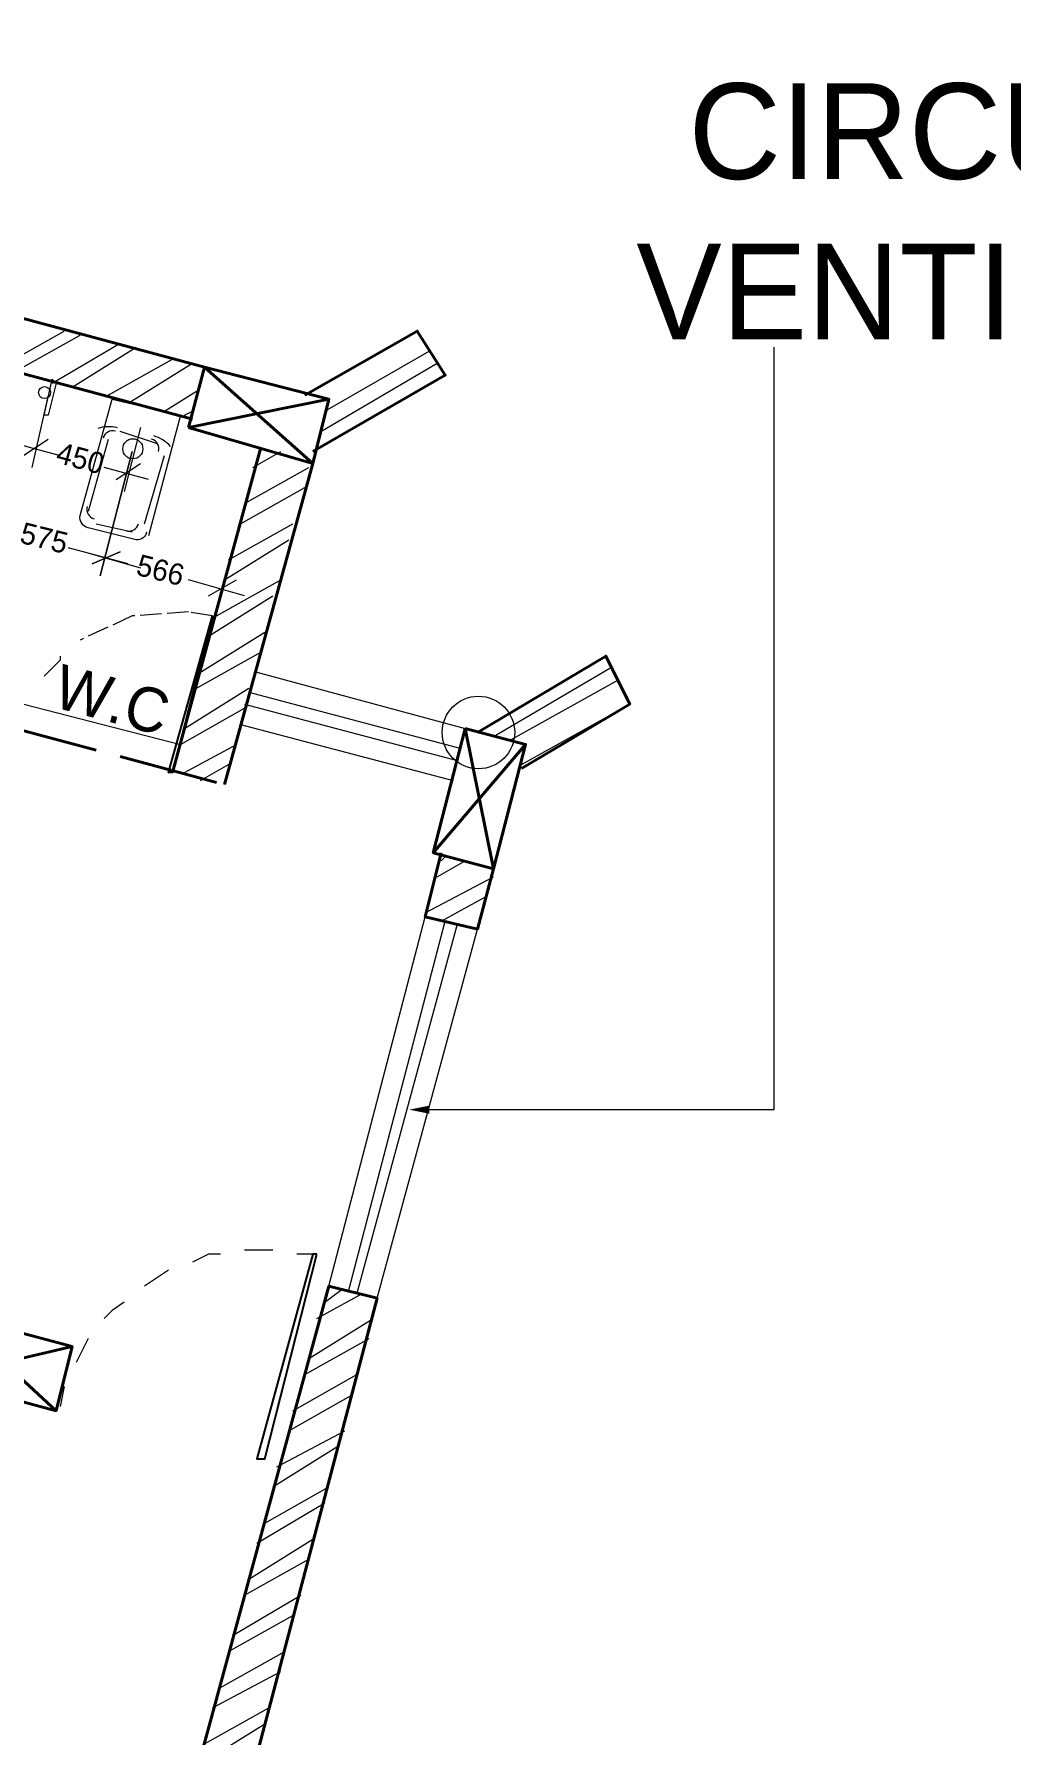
# Model space of a CAD drawing. Header units: millimetres. Extents: x 23593 to 241524, y 4405 to 182732.
# Drawn here: x 77439 to 82035, y 67815 to 75815 of the extents above; entities that cross this region are included whole.
import ezdxf

# ---------------------------------------------------------------- set-up
doc = ezdxf.new("R2010")
doc.units = ezdxf.units.MM
doc.linetypes.add('PDF_IMPORT', pattern=[1, 0.8, -0.2])
for name, color, linetype in [('PDF_0', 7, 'Continuous'), ('PDF_AR_DIMENSION', 7, 'Continuous'), ('PDF_AR_ELEVATION', 2, 'Continuous'), ('PDF_ST COLUMN', 1, 'Continuous'), ('PDF_Text', 7, 'Continuous'), ('PDF_wall', 7, 'Continuous')]:
    doc.layers.add(name, color=color, linetype=linetype)
for name, color, linetype, true_color in [('PDF_AR_DOOR', 7, 'Continuous', 0x723939), ('PDF_AR_HATCH', 7, 'Continuous', 0x767676), ('PDF_AR_WINDOW', 7, 'Continuous', 0x00a5dd), ('PDF_dimension', 7, 'Continuous', 0x767676), ('PDF_hatch', 7, 'Continuous', 0x767676)]:
    doc.layers.add(name, color=color, linetype=linetype, true_color=true_color)
doc.styles.add('PDF Century Gothic', font='GOTHIC.TTF')

msp = doc.modelspace()

# ---------------------------------------------------------------- linework, layer by layer
at = {"layer": 'PDF_0', "color": 8, "lineweight": 5, "true_color": 0x767676}
for points in [[(77505, 73908.5), (77391.8, 73833)], [(77825.9, 73719.7), (77939.2, 73795.2)], [(78260.1, 73172.3), (78392.2, 73247.8)]]:
    msp.add_lwpolyline(points, dxfattribs=at)
msp.add_lwpolyline([(77712.7, 73323.3), (77844.8, 73379.9)], close=True, dxfattribs=at)
at = {"layer": 'PDF_AR_DIMENSION', "lineweight": 13}
msp.add_lwpolyline([(79298.3, 70756.1), (80921.7, 70756.1), (80921.7, 74342.6)], dxfattribs=at)
at = {"layer": 'PDF_AR_DIMENSION', "transparency": 33554559}
msp.add_solid([(79298.3, 70737.2), (79203.9, 70756.1), (79298.3, 70775)], dxfattribs=at)
at = {"layer": 'PDF_AR_DOOR', "linetype": 'PDF_IMPORT', "lineweight": 20, "ltscale": 126.628279}
msp.add_lwpolyline([(78279, 73077.9), (78165.7, 73096.8), (77901.4, 73077.9), (77656, 72964.6)], dxfattribs=at)
at = {"layer": 'PDF_AR_DOOR', "lineweight": 25}
for points in [[(78279, 73077.9), (78090.2, 72341.7), (78071.3, 72341.7)], [(78769.8, 70076.5), (78750.9, 70076.5), (78486.6, 69113.8), (78524.4, 69113.8)]]:
    msp.add_lwpolyline(points, close=True, dxfattribs=at)
at = {"layer": 'PDF_AR_DOOR', "lineweight": 20}
for points in [[(77561.7, 72889.1), (77561.7, 72870.3), (77486.1, 72794.8)], [(78562.1, 70095.4), (78430, 70095.4)], [(78071.3, 70001), (77958.1, 69925.5)], [(78316.7, 70076.5), (78260.1, 70076.5), (78184.6, 70038.8)], [(78769.8, 70076.5), (78675.4, 70076.5)], [(77863.7, 69850), (77807, 69812.2), (77769.3, 69774.5)], [(77693.8, 69680.1), (77637.2, 69566.9)], [(77580.5, 69453.6), (77561.7, 69359.2)]]:
    msp.add_lwpolyline(points, dxfattribs=at)
at = {"layer": 'PDF_AR_ELEVATION', "lineweight": 20}
msp.add_lwpolyline([(77391.8, 72662.6), (78127.9, 72473.9)], dxfattribs=at)
at = {"layer": 'PDF_AR_HATCH', "lineweight": 5}
for points in [[(77278.5, 74248.3), (77580.5, 74418.1)], [(77278.5, 74172.7), (77354, 74229.4), (77656, 74399.3)], [(77523.9, 74172.7), (77844.8, 74361.5)], [(77618.3, 74153.9), (77920.3, 74342.6)], [(78807.5, 74040.6), (79298.3, 74323.8)], [(77788.2, 74116.1), (78090.2, 74286)], [(77882.6, 74078.4), (78184.6, 74267.1)], [(78788.6, 73946.2), (79336.1, 74267.1)], [(78052.4, 74040.6), (78203.5, 74135)], [(78146.8, 74021.7), (78184.6, 74040.6)], [(78467.7, 73776.3), (78599.9, 73851.8)], [(78505.5, 73851.8), (78505.5, 73870.7)], [(78430, 73606.4), (78732, 73776.3)], [(78411.1, 73512.1), (78713.1, 73682)], [(78354.5, 73342.2), (78656.5, 73512.1)], [(78335.6, 73247.8), (78637.6, 73436.6)], [(78297.8, 73077.9), (78599.9, 73247.8)], [(78260.1, 72983.5), (78562.1, 73172.3)], [(78222.3, 72813.6), (78524.4, 73002.4)], [(78203.5, 72738.1), (78505.5, 72908)], [(79600.3, 72511.6), (80147.7, 72832.5)], [(78146.8, 72549.4), (78448.9, 72738.1)], [(79675.8, 72492.7), (80185.5, 72775.9)], [(78127.9, 72473.9), (78430, 72643.7)], [(79732.5, 72379.5), (80242.1, 72662.6)], [(78146.8, 72341.7), (78392.2, 72473.9)], [(78222.3, 72304), (78354.5, 72379.5)], [(79336.1, 71850.9), (79468.2, 71926.4)], [(79354.9, 71926.4), (79373.8, 71945.3)], [(79279.4, 71681), (79600.3, 71850.9)], [(79354.9, 71643.3), (79562.6, 71756.5)], [(78769.8, 69774.5), (78977.4, 69887.8)], [(78807.5, 69850), (78883, 69906.6)], [(78732, 69585.7), (79034, 69774.5)], [(78713.1, 69510.2), (79015.2, 69680.1)], [(78656.5, 69340.3), (78958.5, 69510.2)], [(78637.6, 69245.9), (78939.6, 69415.8)], [(78581, 69076.1), (78901.9, 69245.9)], [(78562.1, 68981.7), (78864.1, 69170.4)], [(78524.4, 68811.8), (78826.4, 68981.7)], [(78486.6, 68717.4), (78807.5, 68906.2)], [(78448.9, 68547.5), (78750.9, 68736.3)], [(78430, 68472), (78732, 68641.9)], [(78373.3, 68283.2), (78694.2, 68472)], [(78354.5, 68207.7), (78656.5, 68377.6)], [(78316.7, 68037.8), (78618.7, 68207.7)], [(78279, 67943.5), (78599.9, 68113.3)], [(78241.2, 67773.6), (78543.2, 67943.5)], [(78222.3, 67679.2), (78524.4, 67868)]]:
    msp.add_lwpolyline(points, dxfattribs=at)
at = {"layer": 'PDF_AR_WINDOW', "color": 2, "lineweight": 20}
for points in [[(78486.6, 72813.6), (79468.2, 72549.4)], [(78411.1, 72568.2), (79411.6, 72304)], [(78826.4, 69925.5), (79279.4, 71662.2)], [(79052.9, 69868.9), (79524.8, 71605.5)]]:
    msp.add_lwpolyline(points, dxfattribs=at)
at = {"layer": 'PDF_AR_WINDOW', "color": 27, "lineweight": 20, "true_color": 0x725639}
for points in [[(78430, 72662.6), (79430.4, 72398.3)], [(78448.9, 72719.2), (79449.3, 72455)], [(78920.8, 69906.6), (79373.8, 71643.3)], [(78958.5, 69887.8), (79430.4, 71624.4)]]:
    msp.add_lwpolyline(points, dxfattribs=at)
at = {"layer": 'PDF_dimension', "lineweight": 5}
for points in [[(77505, 74116.1), (77429.5, 73776.3)], [(77939.2, 73965.1), (77863.7, 73663.1)], [(77354, 73889.6), (77561.7, 73833)], [(77976.9, 73719.7), (77769.3, 73776.3)], [(78467.7, 73719.7), (78297.8, 73115.7)], [(77882.6, 73323.3), (77599.4, 73398.8)], [(77674.9, 73379.9), (77939.2, 73304.4)], [(78430, 73172.3), (78165.7, 73247.8)]]:
    msp.add_lwpolyline(points, dxfattribs=at)
msp.add_lwpolyline([(77750.4, 73266.7), (77901.4, 73851.8)], close=True, dxfattribs=at)
at = {"layer": 'PDF_hatch', "lineweight": 5}
msp.add_lwpolyline([(77968.3, 73474.3, -0.414213), (77920.3, 73436.6), (77693.8, 73493.2, -0.414213), (77656, 73549.8), (77807, 74097.2), (78127.9, 74021.7), (77976.9, 73455.4)], format="xyb", dxfattribs=at)
for points in [[(78014.7, 73889.6), (77844.8, 73946.2)], [(77939.2, 73965.1), (77939.2, 73965.1)], [(77788.2, 73908.5), (77693.8, 73568.7)], [(77958.1, 73512.1), (78052.4, 73833)], [(77731.5, 73512.1), (77901.4, 73474.3)]]:
    msp.add_lwpolyline(points, dxfattribs=at)
msp.add_circle((77903.9, 73864.1), 47.2, dxfattribs=at)
for centre, radius, start, end in [((77790.6, 73807.5), 160.5, 74.99537, 108.88277), ((77809.5, 73901.9), 47.2, 74.99542, 164.99531), ((77960.5, 73769.7), 160.5, 41.10797, 74.99537), ((77979.4, 73864.1), 47.2, 344.99542, 74.99531), ((77734, 73580.9), 47.2, 164.99542, 254.99531), ((77885, 73524.3), 47.2, 254.99542, 344.99531)]:
    msp.add_arc(centre, radius, start, end, dxfattribs=at)
at = {"layer": 'PDF_ST COLUMN', "color": 6, "lineweight": 40}
for points in [[(78165.7, 73965.1), (78241.2, 74248.3), (78826.4, 74097.2), (78750.9, 73795.2)], [(79468.2, 72549.4), (79751.3, 72473.9), (79600.3, 71888.7), (79317.2, 71964.2)], [(76976.5, 69491.3), (77052, 69793.4), (77618.3, 69642.4), (77542.8, 69340.3)]]:
    msp.add_lwpolyline(points, close=True, dxfattribs=at)
for points in [[(78750.9, 73795.2), (78241.2, 74248.3)], [(78826.4, 74097.2), (78165.7, 73965.1)], [(79600.3, 71888.7), (79468.2, 72549.4)], [(79317.2, 71964.2), (79751.3, 72473.9)], [(77542.8, 69340.3), (77052, 69793.4)], [(77618.3, 69642.4), (76976.5, 69491.3)]]:
    msp.add_lwpolyline(points, dxfattribs=at)
at = {"layer": 'PDF_wall', "lineweight": 40}
for points in [[(78241.2, 74248.3), (72408.3, 75815)], [(78184.6, 74002.9), (72351.7, 75569.6)], [(78750.9, 73851.8), (79373.8, 74210.5), (79241.7, 74418.1), (78713.1, 74116.1)], [(78505.5, 73870.7), (78090.2, 72341.7)], [(78750.9, 73795.2), (78335.6, 72285.1)], [(79524.8, 72530.5), (80128.9, 72889.1), (80242.1, 72662.6), (79732.5, 72360.6)], [(79600.3, 71888.7), (79524.8, 71605.5), (79279.4, 71662.2), (79354.9, 71964.2)], [(77844.8, 66320.1), (78826.4, 69925.5), (79052.9, 69868.9), (78127.9, 66357.8)]]:
    msp.add_lwpolyline(points, dxfattribs=at)
at = {"layer": 'PDF_wall', "color": 2, "lineweight": 15}
msp.add_lwpolyline([(77486.1, 74021.7), (77523.9, 74191.6), (77542.8, 74172.7), (77505, 74021.7)], close=True, dxfattribs=at)
at = {"layer": 'PDF_wall', "linetype": 'PDF_IMPORT', "lineweight": 40, "ltscale": 586.088181}
msp.add_lwpolyline([(75579.6, 73021.3), (78335.6, 72285.1)], dxfattribs=at)
at = {"layer": 'PDF_wall', "color": 2, "lineweight": 15}
msp.add_circle((77488.6, 74128.4), 28.3, dxfattribs=at)
at = {"layer": 'PDF_wall', "lineweight": 0}
msp.add_circle((79529.9, 72529.8), 170.6, dxfattribs=at)

# ---------------------------------------------------------------- texts
at = {"layer": 'PDF_Text', "color": 232, "true_color": 0xdd006e, "char_height": 450.01, "attachment_point": 4, "style": 'PDF Century Gothic'}
for s, insert in [('CIRCULAR', (80518.4, 75355.3)), ('VENTILATOR', (80273, 74600.2))]:
    msp.add_mtext(s, dxfattribs=dict(at, insert=insert))
at = {"layer": 'PDF_Text', "color": 8, "true_color": 0x767676, "attachment_point": 4, "style": 'PDF Century Gothic'}
for s, insert, char_height, rotation in [('450', (77549.6, 73848.6), 99.99, 344.74467), ('575', (77378.6, 73471.3), 100, 345.96376), ('566', (77926, 73320.3), 100, 345.96376)]:
    msp.add_mtext(s, dxfattribs=dict(at, insert=insert, char_height=char_height, rotation=rotation))
at = {"layer": 'PDF_Text', "insert": (77545, 72751.8), "char_height": 207.95, "attachment_point": 4, "rotation": 345.069, "style": 'PDF Century Gothic'}
msp.add_mtext('W.C', dxfattribs=at)

doc.saveas('drawing.dxf')
